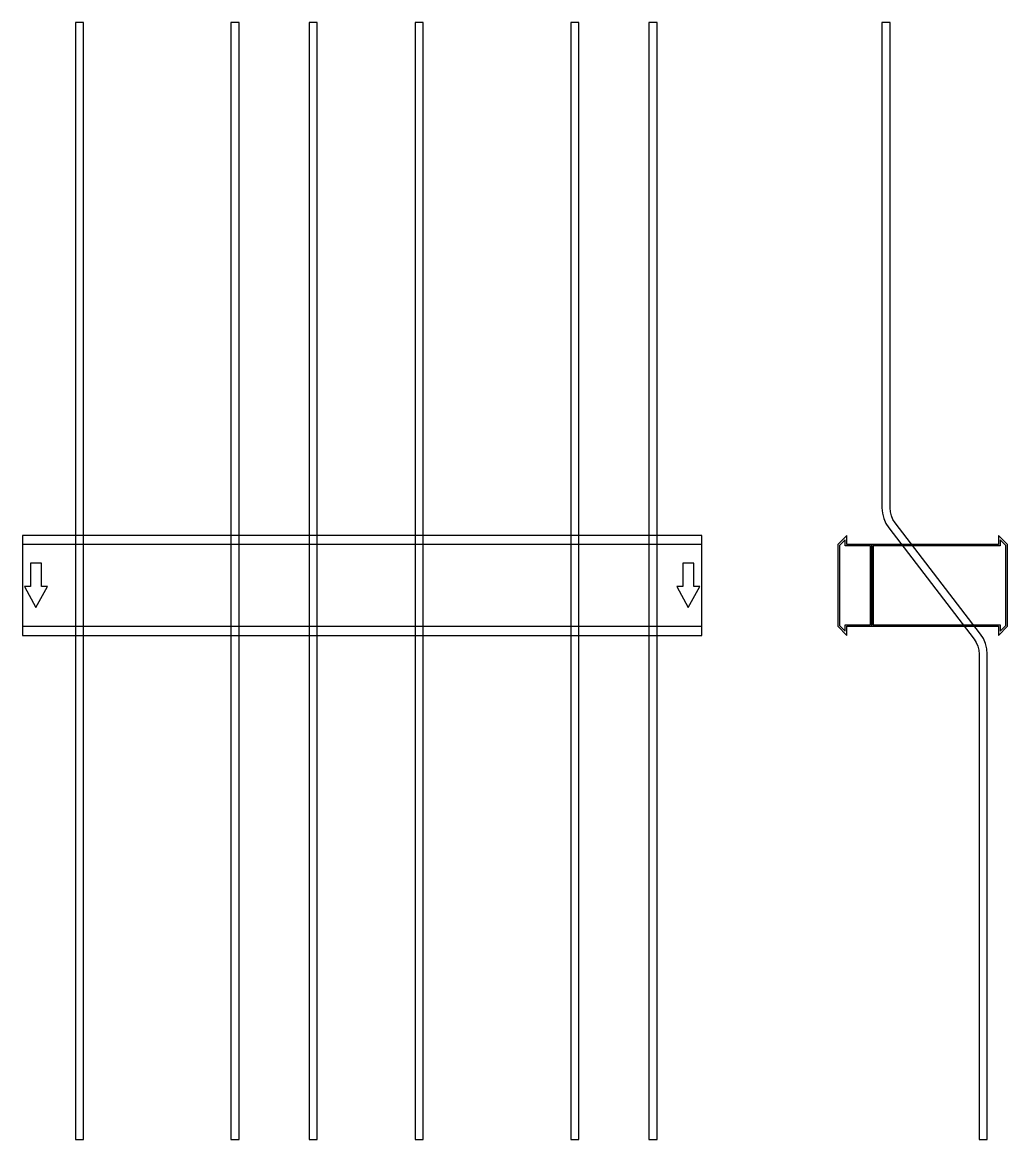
# Model space of a CAD drawing. Extents: x 0 to 1450, y -815 to 828.
import ezdxf

# ---------------------------------------------------------------- set-up
doc = ezdxf.new("R2010")
doc.units = 0
doc.layers.add('Halfen', color=7, linetype='CONTINUOUS')

msp = doc.modelspace()

# ---------------------------------------------------------------- linework, layer by layer
at = {"layer": 'Halfen', "color": 7}
for points in [[(90, -815.455), (90, 828.419), (78, 828.419), (78, -815.455)], [(319, -815.455), (319, 828.419), (307, 828.419), (307, -815.455)], [(434, -815.455), (434, 828.419), (422, 828.419), (422, -815.455)], [(590, -815.455), (590, 828.419), (578, 828.419), (578, -815.455)], [(819, -815.455), (819, 828.419), (807, 828.419), (807, -815.455)], [(934, -815.455), (934, 828.419), (922, 828.419), (922, -815.455)], [(1420, -815.455), (1420, -100.956), (1419.359, -93.137), (1417.453, -85.527), (1414.332, -78.329), (1410.081, -71.735), (1284.439, 92.004), (1281.251, 96.949), (1278.911, 102.348), (1277.481, 108.055), (1277, 113.919), (1277, 167.419), (1277, 828.419), (1265, 828.419), (1265, 167.419), (1265, 113.919), (1265.641, 106.101), (1267.547, 98.49), (1270.668, 91.292), (1274.919, 84.699), (1400.561, -79.04), (1403.749, -83.986), (1406.089, -89.384), (1407.519, -95.092), (1408, -100.956), (1408, -815.455)], [(0, -73.5), (1000, -73.5), (1000, 73.5), (0, 73.5)], [(1250, -60), (1250, 60), (1213.5, 60), (1213.5, 73.5), (1200, 60), (1200, -60), (1213.5, -73.5), (1213.5, -60)], [(1248, -58), (1248, 58), (1211, 58), (1211, 67.25), (1202.5, 58.75), (1202.5, -58.75), (1211, -67.25), (1211, -58)], [(1450, -60), (1450, 60), (1436.5, 73.5), (1436.5, 60), (1250, 60), (1250, -60), (1436.5, -60), (1436.5, -73.5)], [(1447.5, -58.75), (1447.5, 58.75), (1439, 67.25), (1439, 58), (1252, 58), (1252, -58), (1439, -58), (1439, -67.25)], [(0, -60), (1000, -60), (1000, 60), (0, 60)], [(20, -32.5), (37, -1.5), (28, -1.5), (28, 32.5), (12, 32.5), (12, -1.5), (3, -1.5)], [(980, -32.5), (997, -1.5), (988, -1.5), (988, 32.5), (972, 32.5), (972, -1.5), (963, -1.5)]]:
    msp.add_lwpolyline(points, close=True, dxfattribs=at)

doc.saveas('drawing.dxf')
